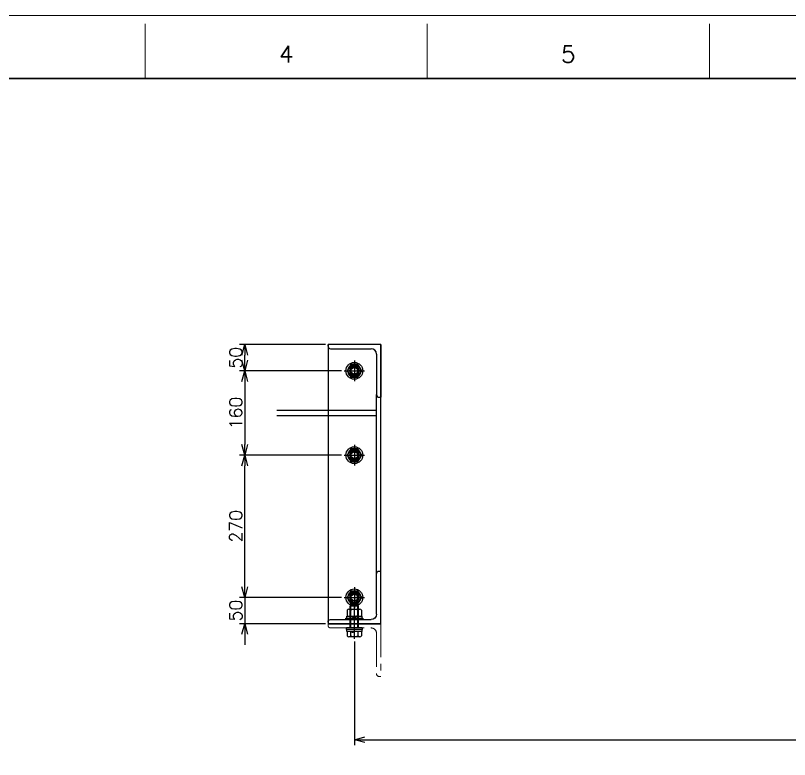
# Model space of a CAD drawing. Header units: millimetres. Extents: x -8731 to 85711, y -14522 to 31379.
# Drawn here: x -5327 to -3857, y 3653 to 5065 of the extents above; entities that cross this region are included whole.
import ezdxf
from ezdxf.enums import TextEntityAlignment as Align

# ---------------------------------------------------------------- set-up
doc = ezdxf.new("R2010")
doc.units = ezdxf.units.MM
doc.header["$LTSCALE"] = 4
doc.header["$PDMODE"] = 99
doc.header["$PDSIZE"] = 1
doc.linetypes.add('CENTER2', pattern=[28.575, 19.05, -3.175, 3.175, -3.175])
doc.linetypes.add('PHANTOM2', pattern=[31.75, 15.875, -3.175, 3.175, -3.175, 3.175, -3.175])
for name, color, linetype, lineweight in [('05_CENTER', 4, 'CENTER2', 13), ('06_PHANTOM', 2, 'PHANTOM2', 13), ('08_DIM', 3, 'Continuous', 13), ('90_FRAME', 5, 'Continuous', 35)]:
    doc.layers.add(name, color=color, linetype=linetype, lineweight=lineweight)
doc.layers.add('10_DRAFT', color=8, linetype='Continuous', lineweight=0, plot=False)
doc.layers.add('91_BLANK', color=5, linetype='Continuous', lineweight=0, plot=False)
doc.styles.add('KANJI0', font='txt.shx', dxfattribs={"width": 0.9, "height": 30, "bigfont": 'bigfont'})
doc.styles.add('KSS_TXT', font='txt.shx', dxfattribs={"bigfont": 'extfont2.shx'})
doc.dimstyles.new('KSS_DIM', dxfattribs={"dimscale": 3, "dimtxt": 3, "dimasz": 2.5, "dimexe": 1.25, "dimexo": 0.625, "dimtad": 1, "dimdsep": 46, "dimtxsty": 'KSS_TXT', "dimblk": 'OPEN30', "dimcen": 0, "dimazin": 2, "dimtfac": 0.75, "dimtmove": 0, "dimatfit": 3, "dimldrblk": 'OPEN30', "dimfxl": 1, "dimtolj": 1, "dimarcsym": 0})

# ---------------------------------------------------------------- blocks, each defined once
blk = doc.blocks.new('A$C448B04A9_1_1_1')
at = {"color": 0}
for p, q in [((3, 100), (0, 100)), ((0, 0), (0, 100)), ((8, 18), (8, 95)), ((0, 0), (100, 0)), ((95, 8), (18, 8)), ((100, 3), (100, 0))]:
    blk.add_line(p, q, dxfattribs=at)
for centre, radius, start, end in [((3, 95), 5, 0, 90), ((18, 18), 10, 180, 270), ((95, 3), 5, 0, 90)]:
    blk.add_arc(centre, radius, start, end, dxfattribs=at)
blk = doc.blocks.new('A$C63872932_1_1_1')
at = {"color": 0}
for p, q in [((-5, 42), (335, 42)), ((295.5, 42), (304.5, 42)), ((295.5, -147.2), (295.5, 42)), ((304.5, 42), (304.5, -147.2))]:
    blk.add_line(p, q, dxfattribs=at)
blk.add_lwpolyline([(-100, 50), (430, 50), (430, -50), (-100, -50)], close=True, dxfattribs=at)
for centre in [(-50, 0), (220, 0), (380, 0)]:
    blk.add_circle(centre, 9.5, dxfattribs=at)
at = {"layer": '05_CENTER'}
for p, q in [((-50, -17), (-50, 17)), ((220, -17), (220, 17)), ((380, -17), (380, 17)), ((-111, 0), (-81.3, 0)), ((-33, 0), (-67, 0)), ((237, 0), (203, 0)), ((363, 0), (397, 0))]:
    blk.add_line(p, q, dxfattribs=at)
at = {"rotation": 270}
blk.add_blockref('A$C448B04A9_1_1_1', (-100, 50), dxfattribs=at)
at = {"xscale": -1, "rotation": 90}
blk.add_blockref('A$C448B04A9_1_1_1', (430, 50), dxfattribs=at)
blk = doc.blocks.new('_Open30')
at = {"color": 0, "linetype": 'ByBlock', "lineweight": -2}
for p, q in [((-1, 0.268), (0, 0)), ((0, 0), (-1, -0.268)), ((0, 0), (-1, 0))]:
    blk.add_line(p, q, dxfattribs=at)
blk = doc.blocks.new('*D1588')
at = {"layer": '08_DIM', "color": 0, "lineweight": -2, "transparency": 16777216}
for p, q in [((-4683.1, 3876.5), (-4683.1, 3680.2)), ((-2583.1, 3876.5), (-2583.1, 3680.2)), ((-4663.1, 3690.2), (-2603.1, 3690.2))]:
    blk.add_line(p, q, dxfattribs=at)
at = {"layer": 'Defpoints', "color": 0, "transparency": 16777216}
for p in [(-4683.1, 3881.5), (-2583.1, 3881.5), (-2583.1, 3690.2)]:
    blk.add_point(p, dxfattribs=at)
at = {"layer": '08_DIM', "color": 0, "lineweight": -2, "transparency": 16777216, "xscale": 20, "yscale": 20, "zscale": 20, "rotation": 180}
blk.add_blockref('_Open30', (-4683.1, 3690.2), dxfattribs=at)
at = {"layer": '08_DIM', "color": 0, "lineweight": -2, "transparency": 16777216, "xscale": 20, "yscale": 20, "zscale": 20}
blk.add_blockref('_Open30', (-2583.1, 3690.2), dxfattribs=at)
at = {"layer": '08_DIM', "color": 0, "transparency": 16777216, "insert": (-3633.1, 3707.2), "char_height": 24, "attachment_point": 5, "style": 'KSS_TXT'}
blk.add_mtext('\\A1;2100', dxfattribs=at)
blk = doc.blocks.new('*D1605')
at = {"layer": '08_DIM', "color": 0, "lineweight": -2, "transparency": 16777216}
for p, q in [((-4707.7, 4230.4), (-4901.2, 4230.4)), ((-4891.2, 3980.4), (-4891.2, 4210.4)), ((-4707.7, 3960.4), (-4901.2, 3960.4))]:
    blk.add_line(p, q, dxfattribs=at)
at = {"layer": 'Defpoints', "color": 0, "transparency": 16777216}
for p in [(-4891.2, 4230.4), (-4702.7, 4230.4), (-4702.7, 3960.4)]:
    blk.add_point(p, dxfattribs=at)
at = {"layer": '08_DIM', "color": 0, "lineweight": -2, "transparency": 16777216, "xscale": 20, "yscale": 20, "zscale": 20}
for p, rotation in [((-4891.2, 4230.4), 90), ((-4891.2, 3960.4), 270)]:
    blk.add_blockref('_Open30', p, dxfattribs=dict(at, rotation=rotation))
at = {"layer": '08_DIM', "color": 0, "transparency": 16777216, "insert": (-4908.2, 4095.4), "char_height": 24, "attachment_point": 5, "rotation": 90, "style": 'KSS_TXT'}
blk.add_mtext('\\A1;270', dxfattribs=at)
blk = doc.blocks.new('*D1606')
at = {"layer": '08_DIM', "color": 0, "lineweight": -2, "transparency": 16777216}
for p, q in [((-4891.2, 3980.4), (-4891.2, 4000.4)), ((-4707.7, 3960.4), (-4901.2, 3960.4)), ((-4891.2, 3960.4), (-4891.2, 3910.4)), ((-4738.1, 3910.4), (-4901.2, 3910.4)), ((-4891.2, 3890.4), (-4891.2, 3870.4))]:
    blk.add_line(p, q, dxfattribs=at)
at = {"layer": 'Defpoints', "color": 0, "transparency": 16777216}
for p in [(-4702.7, 3960.4), (-4891.2, 3910.4), (-4733.1, 3910.4)]:
    blk.add_point(p, dxfattribs=at)
at = {"layer": '08_DIM', "color": 0, "lineweight": -2, "transparency": 16777216, "xscale": 20, "yscale": 20, "zscale": 20}
for p, rotation in [((-4891.2, 3960.4), 270), ((-4891.2, 3910.4), 90)]:
    blk.add_blockref('_Open30', p, dxfattribs=dict(at, rotation=rotation))
at = {"layer": '08_DIM', "color": 0, "transparency": 16777216, "insert": (-4908.3, 3935.4), "char_height": 24, "attachment_point": 5, "rotation": 90, "style": 'KSS_TXT'}
blk.add_mtext('\\A1;50', dxfattribs=at)
blk = doc.blocks.new('16b_1_1_1')
at = {"color": 0, "linetype": 'CENTER2'}
for p, q in [((0, 19.5), (0, -19.5)), ((-19.5, 0), (19.5, 0))]:
    blk.add_line(p, q, dxfattribs=at)
at = {"color": 0}
for p, q in [((-6.9, 12), (-13.9, 0)), ((-13.9, 0), (-6.9, -12)), ((6.9, 12), (-6.9, 12)), ((13.9, 0), (6.9, 12)), ((6.9, -12), (13.9, 0)), ((-6.9, -12), (6.9, -12))]:
    blk.add_line(p, q, dxfattribs=at)
for radius in [16, 12, 8, 6.25]:
    blk.add_circle((0, 0), radius, dxfattribs=at)
at = {"layer": '10_DRAFT', "style": 'KANJI0', "width": 0.82}
blk.add_text('Ｍ１６', height=1.71, dxfattribs=at).set_placement((0.4, 0.2))
blk = doc.blocks.new('*D2229')
at = {"layer": '08_DIM', "color": 0, "lineweight": -2, "transparency": 16777216}
for p, q in [((-4707.7, 4390.4), (-4901.2, 4390.4)), ((-4891.2, 4370.4), (-4891.2, 4250.4)), ((-4707.7, 4230.4), (-4901.2, 4230.4))]:
    blk.add_line(p, q, dxfattribs=at)
at = {"layer": 'Defpoints', "color": 0, "transparency": 16777216}
for p in [(-4702.7, 4390.4), (-4891.2, 4230.4), (-4702.7, 4230.4)]:
    blk.add_point(p, dxfattribs=at)
at = {"layer": '08_DIM', "color": 0, "lineweight": -2, "transparency": 16777216, "xscale": 20, "yscale": 20, "zscale": 20}
for p, rotation in [((-4891.2, 4390.4), 90), ((-4891.2, 4230.4), 270)]:
    blk.add_blockref('_Open30', p, dxfattribs=dict(at, rotation=rotation))
at = {"layer": '08_DIM', "color": 0, "transparency": 16777216, "insert": (-4908.2, 4310.4), "char_height": 24, "attachment_point": 5, "rotation": 90, "style": 'KSS_TXT'}
blk.add_mtext('\\A1;160', dxfattribs=at)
blk = doc.blocks.new('*D2230')
at = {"layer": '08_DIM', "color": 0, "lineweight": -2, "transparency": 16777216}
for p, q in [((-4738.1, 4440.4), (-4901.2, 4440.4)), ((-4891.2, 4410.4), (-4891.2, 4420.4)), ((-4707.7, 4390.4), (-4901.2, 4390.4))]:
    blk.add_line(p, q, dxfattribs=at)
at = {"layer": 'Defpoints', "color": 0, "transparency": 16777216}
for p in [(-4891.2, 4440.4), (-4733.1, 4440.4), (-4702.7, 4390.4)]:
    blk.add_point(p, dxfattribs=at)
at = {"layer": '08_DIM', "color": 0, "lineweight": -2, "transparency": 16777216, "xscale": 20, "yscale": 20, "zscale": 20}
for p, rotation in [((-4891.2, 4440.4), 90), ((-4891.2, 4390.4), 270)]:
    blk.add_blockref('_Open30', p, dxfattribs=dict(at, rotation=rotation))
at = {"layer": '08_DIM', "color": 0, "transparency": 16777216, "insert": (-4908.3, 4415.4), "char_height": 24, "attachment_point": 5, "rotation": 90, "style": 'KSS_TXT'}
blk.add_mtext('\\A1;50', dxfattribs=at)
blk = doc.blocks.new('A$C46B767A8_1_1_1')
at = {"color": 0}
for p, q in [((-13.9, 15.1), (-13.9, 7)), ((-10.4, 17), (10.4, 17)), ((-6.9, 7), (-6.9, 15.1)), ((6.9, 15.1), (6.9, 7)), ((13.9, 7), (13.9, 15.1)), ((-15, 0), (-15, 3)), ((-15, 3), (15, 3)), ((-15, 0), (15, 0)), ((-14, 3), (-14, 7)), ((-14, 7), (14, 7)), ((-8, 0), (-8, -41.9)), ((-6.9, 0), (-6.9, -43)), ((0.7, 3), (-0.7, 7)), ((6.9, 0), (6.9, -43)), ((8, 0), (8, -41.9)), ((14, 7), (14, 3)), ((15, 3), (15, 0)), ((8, -41.9), (-8, -41.9)), ((-8, -41.9), (-6.9, -43)), ((6.9, -43), (-6.9, -43)), ((8, -41.9), (6.9, -43))]:
    blk.add_line(p, q, dxfattribs=at)
at = {"color": 0, "linetype": 'CENTER2'}
blk.add_line((0, 20.9), (0, -46), dxfattribs=at)
at = {"color": 0}
for centre, radius, start, end in [((-10.4, 12.8), 4.16, 33.626, 146.374), ((0, 3.1), 13.8, 60, 120), ((10.4, 12.8), 4.16, 33.626, 146.374)]:
    blk.add_arc(centre, radius, start, end, dxfattribs=at)
at = {"layer": '10_DRAFT', "style": 'KANJI0', "width": 0.82}
blk.add_text('M16x50', height=1, dxfattribs=at).set_placement((0.4, 7.5))
blk = doc.blocks.new('M16Nza_1_1_1')
at = {"color": 0}
for p, q in [((-13.9, 17.7), (-13.9, 6.6)), ((-10.4, 19.6), (10.4, 19.6)), ((-6.9, 6.6), (-6.9, 17.7)), ((6.9, 17.7), (6.9, 6.6)), ((13.9, 6.6), (13.9, 17.7)), ((-14, 2.6), (-14, 6.6)), ((-14, 6.6), (14, 6.6)), ((-4, 6.6), (0, 2.6)), ((0, 6.6), (4, 2.6)), ((14, 6.6), (14, 2.6))]:
    blk.add_line(p, q, dxfattribs=at)
at = {"color": 0, "linetype": 'CENTER2'}
blk.add_line((0, 0), (0, 19.6), dxfattribs=at)
at = {"color": 0}
blk.add_lwpolyline([(-16, 2.6), (16, 2.6), (16, 0), (-16, 0)], close=True, dxfattribs=at)
for centre, radius, start, end in [((-10.4, 15.4), 4.16, 33.626, 146.374), ((0, 5.7), 13.8, 60, 120), ((10.4, 15.4), 4.16, 33.626, 146.374)]:
    blk.add_arc(centre, radius, start, end, dxfattribs=at)
at = {"layer": '10_DRAFT', "style": 'KANJI0', "width": 0.82}
blk.add_text('Ｍ１６', height=1.71, dxfattribs=at).set_placement((0.4, 6.8))

msp = doc.modelspace()

# ---------------------------------------------------------------- linework, layer by layer
at = {"layer": '90_FRAME', "color": 4, "lineweight": 13}
for p, q in [((-5080.08907, 4945.24712), (-5080.08907, 5048.94255)), ((-4544.62183, 4945.24712), (-4544.62183, 5048.94255)), ((-4009.15459, 4945.24712), (-4009.15459, 5048.94255))]:
    msp.add_line(p, q, dxfattribs=at)
at = {"layer": '90_FRAME'}
msp.add_lwpolyline([(-6579.25947, 504.81597), (-368.11524, 504.81597), (-368.11524, 4945.24712), (-6579.25947, 4945.24712)], close=True, dxfattribs=at)
at = {"layer": '91_BLANK'}
msp.add_lwpolyline([(-6890.02669, 401.58415), (-264.41981, 401.58415), (-264.41981, 5064.94255), (-6890.02669, 5064.94255)], close=True, dxfattribs=at)

# ---------------------------------------------------------------- block references
at = {"xscale": -1, "rotation": 270}
msp.add_blockref('A$C63872932_1_1_1', (-4683.12248, 4010.36725), dxfattribs=at)
for name, p in [('16b_1_1_1', (-4683.12248, 4390.36725)), ('16b_1_1_1', (-4683.12248, 4230.36725)), ('16b_1_1_1', (-4683.12248, 3960.36725)), ('M16Nza_1_1_1', (-4683.12248, 3918.36725))]:
    msp.add_blockref(name, p)
at = {"rotation": 180}
msp.add_blockref('A$C46B767A8_1_1_1', (-4683.12248, 3902.36725), dxfattribs=at)
at = {"layer": '06_PHANTOM', "rotation": 180}
msp.add_blockref('A$C448B04A9_1_1_1', (-4633.12248, 3910.36725), dxfattribs=at)

# ---------------------------------------------------------------- texts
at = {"layer": '90_FRAME', "color": 0, "lineweight": 13, "style": 'KSS_TXT'}
for s, p in [('4', (-4812.35545, 4965.90069)), ('5', (-4276.88821, 4965.90069))]:
    msp.add_text(s, height=32, dxfattribs=at).set_placement(p, align=Align.BOTTOM_CENTER)

# ---------------------------------------------------------------- dimensions: what is measured, and where the dimension line sits
at = {"layer": '08_DIM'}
for base, p1, p2, picture, middle in [((-4891.24268, 4440.36725), (-4702.65777, 4390.36725), (-4733.12248, 4440.36725), '*D2230', (-4908.25934, 4415.36725)), ((-4891.24268, 4230.36725), (-4702.65777, 4390.36725), (-4702.65777, 4230.36725), '*D2229', (-4908.24268, 4310.36725)), ((-4891.24268, 4230.36725), (-4702.65777, 3960.36725), (-4702.65777, 4230.36725), '*D1605', (-4908.24268, 4095.36725)), ((-4891.24268, 3910.36725), (-4702.65777, 3960.36725), (-4733.12248, 3910.36725), '*D1606', (-4908.25934, 3935.36725))]:
    dim = msp.add_linear_dim(base=base, p1=p1, p2=p2, angle=90, dimstyle='KSS_DIM', override={"dimscale": 8, "dimarcsym": 1}, dxfattribs=at)
    dim.commit()
    dim.dimension.update_dxf_attribs({"geometry": picture, "text_midpoint": middle})
dim = msp.add_linear_dim(base=(-2583.12248, 3690.19799), p1=(-4683.12248, 3881.45268), p2=(-2583.12248, 3881.45268), dimstyle='KSS_DIM', override={"dimscale": 8, "dimarcsym": 1}, dxfattribs=at)
dim.commit()
dim.dimension.update_dxf_attribs({"geometry": '*D1588', "text_midpoint": (-3633.12248, 3707.19799)})

doc.saveas('drawing.dxf')
